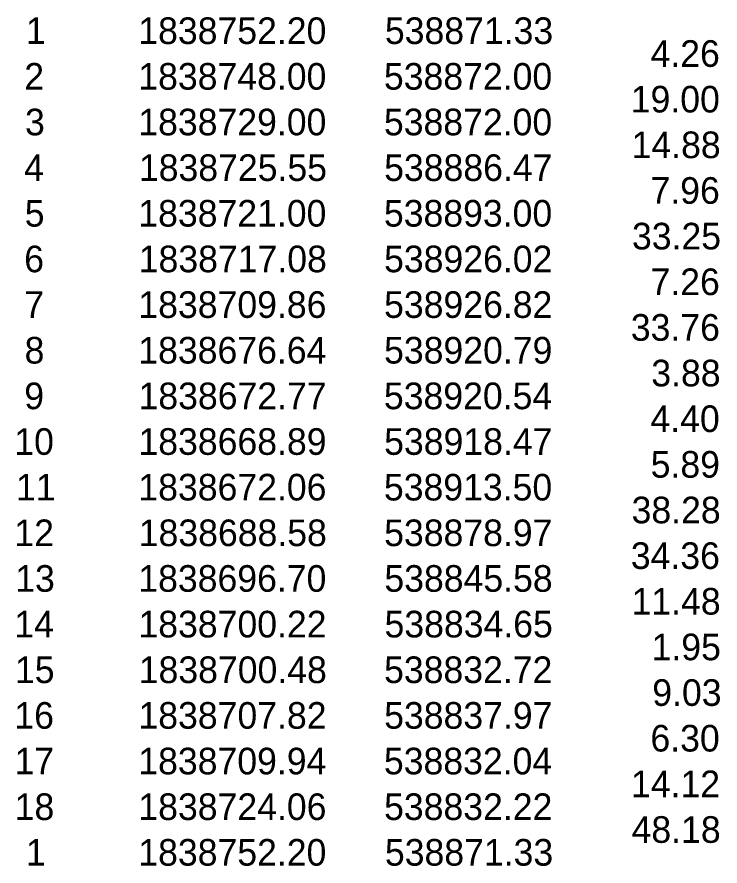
# Model space of a CAD drawing. Extents: x 538015 to 539781, y 1837991 to 1838874.
# Drawn here: x 538015.3 to 538107.8, y 1837991.3 to 1838102.9 of the extents above; entities that cross this region are included whole.
import ezdxf

# ---------------------------------------------------------------- set-up
doc = ezdxf.new("R2010")
doc.units = 0
doc.layers.add('Level 53', color=7, linetype='Continuous')

msp = doc.modelspace()

# ---------------------------------------------------------------- texts
at = {"layer": 'Level 53'}
for s, p in [('1', (538016.51, 1838099.35)), ('1838752.20', (538031.29, 1838099.35)), ('538871.33', (538063.71, 1838099.35)), ('4.26', (538098.63, 1838096.35)), ('2', (538016.3, 1838093.35)), ('1838748.00', (538031.29, 1838093.35)), ('538872.00', (538063.58, 1838093.35)), ('19.00', (538096.03, 1838090.35)), ('3', (538016.4, 1838087.35)), ('1838729.00', (538031.29, 1838087.35)), ('538872.00', (538063.58, 1838087.35)), ('14.88', (538096.14, 1838084.35)), ('4', (538016.28, 1838081.35)), ('1838725.55', (538031.37, 1838081.35)), ('538886.47', (538063.61, 1838081.35)), ('7.96', (538098.63, 1838078.35)), ('5', (538016.36, 1838075.35)), ('1838721.00', (538031.29, 1838075.35)), ('538893.00', (538063.58, 1838075.35)), ('33.25', (538096.19, 1838072.35)), ('6', (538016.29, 1838069.35)), ('1838717.08', (538031.35, 1838069.35)), ('538926.02', (538063.6, 1838069.35)), ('7.26', (538098.63, 1838066.35)), ('7', (538016.3, 1838063.35)), ('1838709.86', (538031.3, 1838063.35)), ('538926.82', (538063.6, 1838063.35)), ('33.76', (538096.04, 1838060.35)), ('8', (538016.34, 1838057.35)), ('1838676.64', (538031.29, 1838057.35)), ('538920.79', (538063.6, 1838057.35)), ('3.88', (538098.73, 1838054.35)), ('9', (538016.3, 1838051.35)), ('1838672.77', (538031.32, 1838051.35)), ('538920.54', (538063.58, 1838051.35)), ('4.40', (538098.62, 1838048.35)), ('10', (538014.99, 1838045.35)), ('1838668.89', (538031.31, 1838045.35)), ('538918.47', (538063.61, 1838045.35)), ('5.89', (538098.65, 1838042.35)), ('11', (538015.21, 1838039.35)), ('1838672.06', (538031.3, 1838039.35)), ('538913.50', (538063.58, 1838039.35)), ('38.28', (538096.14, 1838036.35)), ('12', (538015, 1838033.35)), ('1838688.58', (538031.35, 1838033.35)), ('538878.97', (538063.61, 1838033.35)), ('34.36', (538096.04, 1838030.35)), ('13', (538015.11, 1838027.35)), ('1838696.70', (538031.29, 1838027.35)), ('538845.58', (538063.64, 1838027.35)), ('11.48', (538096.14, 1838024.35)), ('14', (538014.99, 1838021.35)), ('1838700.22', (538031.31, 1838021.35)), ('538834.65', (538063.66, 1838021.35)), ('1.95', (538098.77, 1838018.35)), ('15', (538015.07, 1838015.35)), ('1838700.48', (538031.35, 1838015.35)), ('538832.72', (538063.6, 1838015.35)), ('9.03', (538098.86, 1838012.35)), ('16', (538014.99, 1838009.35)), ('1838707.82', (538031.31, 1838009.35)), ('538837.97', (538063.61, 1838009.35)), ('6.30', (538098.62, 1838006.35)), ('17', (538015.01, 1838003.35)), ('1838709.94', (538031.29, 1838003.35)), ('538832.04', (538063.58, 1838003.35)), ('14.12', (538096.06, 1838000.35)), ('18', (538015.04, 1837997.35)), ('1838724.06', (538031.3, 1837997.35)), ('538832.22', (538063.6, 1837997.35)), ('48.18', (538096.14, 1837994.35)), ('1', (538016.51, 1837991.35)), ('1838752.20', (538031.29, 1837991.35)), ('538871.33', (538063.71, 1837991.35))]:
    msp.add_text(s, height=3.5, dxfattribs=at).set_placement(p)

doc.saveas('drawing.dxf')
